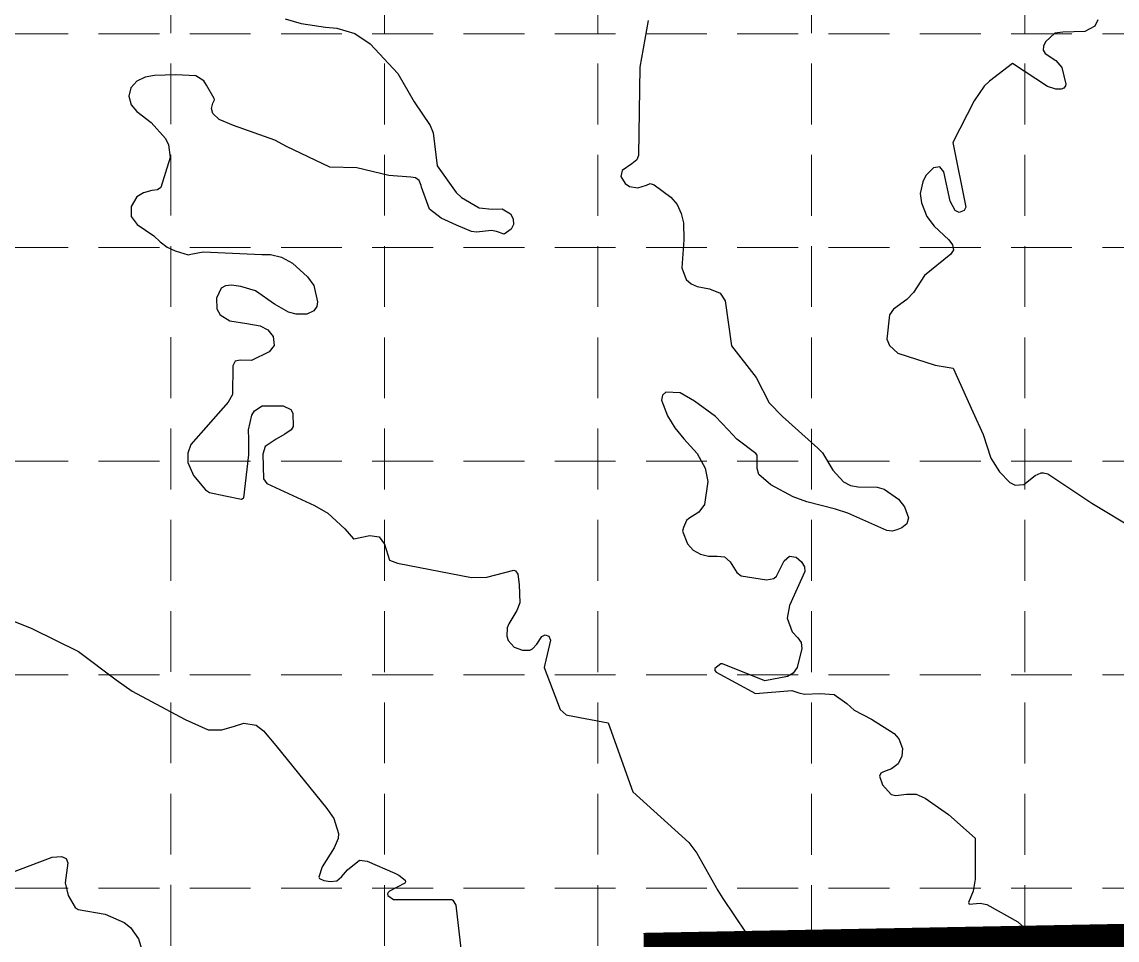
# Model space of a CAD drawing. Header units: inches. Extents: x 2520351 to 2523325, y 7106287 to 7111535.
# Drawn here: x 2521689.2 to 2521959.2, y 7108962 to 7109188.3 of the extents above; entities that cross this region are included whole.
import ezdxf

# ---------------------------------------------------------------- set-up
doc = ezdxf.new("R2010")
doc.units = ezdxf.units.IN
doc.header["$MEASUREMENT"] = 0
doc.linetypes.add('DASHED', pattern=[0.75, 0.5, -0.25])
doc.linetypes.add('HIDDEN', pattern=[0.375, 0.25, -0.125])
for name, color, linetype in [('1 SODDED LOT', 2, 'Continuous'), ('CONTOURS', 35, 'Continuous'), ('GRID', 254, 'DASHED'), ('LIMITS OF DISTURBANCE', 1, 'Continuous'), ('XPAV-sc1$0$p-foc', 11, 'Continuous')]:
    doc.layers.add(name, color=color, linetype=linetype)

msp = doc.modelspace()

# ---------------------------------------------------------------- hatches: boundary and pattern name
at = {"layer": '1 SODDED LOT'}
h = msp.add_hatch(dxfattribs=at)
h.set_pattern_fill('ANSI31', color=256, scale=60, style=0)
edge = h.paths.add_edge_path()
edge.add_line((2521746.39, 7107646.36), (2521744.86, 7107758.31))
edge.add_line((2521744.86, 7107758.31), (2521747.04, 7107758.37))
edge.add_line((2521747.04, 7107758.37), (2521750.99, 7107762.44))
edge.add_line((2521750.99, 7107762.44), (2521785.43, 7107762.91))
edge.add_arc((2521785.67, 7107745.01), 17.9, 0.1621, 90.7879, ccw=False)
edge.add_line((2521803.57, 7107745.06), (2521804.89, 7107727.46))
edge.add_line((2521804.89, 7107727.46), (2521805.02, 7107717.88))
edge.add_line((2521805.02, 7107717.88), (2521805.23, 7107706.44))
edge.add_line((2521805.23, 7107706.44), (2521804.25, 7107705.42))
edge.add_line((2521804.25, 7107705.42), (2521804.6, 7107688.82))
edge.add_arc((2521758.68, 7107687.86), 45.94, -68.3455, 1.1975, ccw=False)
edge.add_line((2521775.63, 7107645.16), (2521772.36, 7107644.15))
edge.add_line((2521772.36, 7107644.15), (2521769.8, 7107643.54))
edge.add_line((2521769.8, 7107643.54), (2521767.1, 7107643.06))
edge.add_line((2521767.1, 7107643.06), (2521762.92, 7107642.61))
edge.add_line((2521762.92, 7107642.61), (2521746.45, 7107642.34))
edge.add_line((2521746.45, 7107642.34), (2521746.39, 7107646.36))
h.paths.add_polyline_path([(2521496.41, 7107642.91), (2521494.87, 7107754.48), (2521494.86, 7107754.89), (2521544.44, 7107755.57), (2521546.49, 7107638.6), (2521496.44, 7107637.89)])
edge = h.paths.add_edge_path()
edge.add_line((2521560.4, 7107910.52), (2521558.07, 7108023.7))
edge.add_line((2521558.07, 7108023.7), (2521651.66, 7108025.62))
edge.add_line((2521651.66, 7108025.62), (2521653.09, 7108025.65))
edge.add_line((2521653.09, 7108025.65), (2521655.12, 7108025.67))
edge.add_arc((2521654.18, 7108007.32), 18.37, 20.5729, 87.0589, ccw=False)
edge.add_line((2521671.38, 7108013.78), (2521671.96, 7108011.77))
edge.add_line((2521671.96, 7108011.77), (2521672.24, 7108010.33))
edge.add_line((2521672.24, 7108010.33), (2521672.66, 7108004.67))
edge.add_line((2521672.66, 7108004.67), (2521673.88, 7107987.84))
edge.add_line((2521673.88, 7107987.84), (2521674.16, 7107971.91))
edge.add_line((2521674.16, 7107971.91), (2521673.19, 7107970.83))
edge.add_line((2521673.19, 7107970.83), (2521673.5, 7107955.69))
edge.add_arc((2521631.78, 7107952.34), 41.85, -86.2826, 4.5999, ccw=False)
edge.add_line((2521634.49, 7107910.57), (2521614.91, 7107910.13))
edge.add_line((2521614.91, 7107910.13), (2521613.93, 7107909.11))
edge.add_line((2521613.93, 7107909.11), (2521560.45, 7107908.05))
edge.add_line((2521560.45, 7107908.05), (2521560.4, 7107910.52))
edge = h.paths.add_edge_path()
edge.add_line((2521047.4, 7108212.41), (2521153.71, 7108190.41))
edge.add_line((2521153.71, 7108190.41), (2521165.45, 7108187.98))
edge.add_line((2521165.45, 7108187.98), (2521145.19, 7108096.36))
edge.add_line((2521145.19, 7108096.36), (2521144.82, 7108095.18))
edge.add_arc((2521127.58, 7108100.49), 18.04, 257.7556, 342.8824, ccw=False)
edge.add_line((2521123.75, 7108082.86), (2521105.24, 7108086.22))
edge.add_line((2521105.24, 7108086.22), (2521097.17, 7108087.7))
edge.add_line((2521097.17, 7108087.7), (2521093.78, 7108088.45))
edge.add_line((2521093.78, 7108088.45), (2521093.02, 7108089.64))
edge.add_line((2521093.02, 7108089.64), (2521042.14, 7108100.83))
edge.add_line((2521042.14, 7108100.83), (2521023.14, 7108104.63))
edge.add_line((2521023.14, 7108104.63), (2521047.4, 7108212.41))
edge = h.paths.add_edge_path()
edge.add_line((2521019.41, 7108035.32), (2521021.41, 7108042.83))
edge.add_arc((2521076.42, 7108028.18), 56.93, 107.2084, 165.0796, ccw=False)
edge.add_line((2521059.58, 7108082.56), (2521062.02, 7108082.75))
edge.add_line((2521062.02, 7108082.75), (2521063.44, 7108082.78))
edge.add_arc((2521064.2, 7108044.41), 38.38, 78.5499, 91.1383, ccw=False)
edge.add_line((2521071.82, 7108082.03), (2521087.22, 7108078.63))
edge.add_line((2521087.22, 7108078.63), (2521090.43, 7108077.93))
edge.add_line((2521090.43, 7108077.93), (2521091.62, 7108078.69))
edge.add_line((2521091.62, 7108078.69), (2521095.11, 7108077.9))
edge.add_line((2521095.11, 7108077.9), (2521098.91, 7108076.73))
edge.add_line((2521098.91, 7108076.73), (2521104.9, 7108074.86))
edge.add_line((2521104.9, 7108074.86), (2521106.43, 7108074.38))
edge.add_line((2521106.43, 7108074.38), (2521107.21, 7108074.19))
edge.add_arc((2521102.83, 7108057.05), 17.69, -2.7582, 75.6705, ccw=False)
edge.add_arc((2521095.73, 7108057.39), 24.8, 350.2174, 357.2418, ccw=False)
edge.add_arc((2521158.46, 7108041.57), 40.02, 163.1293, 313.4846)
edge.add_line((2521185.99, 7108012.53), (2521186.72, 7108013.24))
edge.add_line((2521186.72, 7108013.24), (2521188.44, 7108014.97))
edge.add_line((2521188.44, 7108014.97), (2521189.32, 7108015.76))
edge.add_line((2521189.32, 7108015.76), (2521190.38, 7108016.6))
edge.add_arc((2521201.33, 7108002.77), 17.64, 93.2276, 128.3689, ccw=False)
edge.add_line((2521200.34, 7108020.38), (2521227, 7108020.95))
edge.add_line((2521227, 7108020.95), (2521230.56, 7107901.29))
edge.add_line((2521230.56, 7107901.29), (2521209.57, 7107900.92))
edge.add_line((2521209.57, 7107900.92), (2521208.43, 7107900.96))
edge.add_arc((2521221.45, 7108343.75), 442.98, 261.0973, 268.3161, ccw=False)
edge.add_line((2521152.89, 7107906.1), (2521147.31, 7107907.18))
edge.add_line((2521147.31, 7107907.18), (2521141.42, 7107908.4))
edge.add_line((2521141.42, 7107908.4), (2521135.5, 7107909.75))
edge.add_line((2521135.5, 7107909.75), (2521130.22, 7107911.08))
edge.add_line((2521130.22, 7107911.08), (2521114.24, 7107915.61))
edge.add_line((2521114.24, 7107915.61), (2521091.68, 7107923.2))
edge.add_line((2521091.68, 7107923.2), (2521064.35, 7107932.48))
edge.add_line((2521064.35, 7107932.48), (2521052.41, 7107936.54))
edge.add_line((2521052.41, 7107936.54), (2521051.79, 7107937.81))
edge.add_line((2521051.79, 7107937.81), (2521044.55, 7107940.27))
edge.add_arc((2521050.15, 7107983.52), 43.61, 187.3885, 262.6305, ccw=False)
edge.add_line((2521006.9, 7107977.91), (2521006.81, 7107978.71))
edge.add_line((2521006.81, 7107978.71), (2521006.68, 7107980.35))
edge.add_line((2521006.68, 7107980.35), (2521006.61, 7107982.52))
edge.add_arc((2521037.37, 7107983.5), 30.78, 169.0142, 181.8294, ccw=False)
edge.add_line((2521007.16, 7107989.36), (2521012.97, 7108011.46))
edge.add_line((2521012.97, 7108011.46), (2521012.26, 7108012.66))
edge.add_line((2521012.26, 7108012.66), (2521018.19, 7108034.61))
edge.add_line((2521018.19, 7108034.61), (2521019.41, 7108035.32))
h.paths.add_polyline_path([(2521283.39, 7108006.11), (2521285.51, 7107902.42), (2521505.51, 7107906.91), (2521503.11, 7108022.57), (2521283.29, 7108018.11)])
edge = h.paths.add_edge_path()
edge.add_line((2521558.72, 7108049.83), (2521558.74, 7108061.74))
edge.add_line((2521558.74, 7108061.74), (2521556.73, 7108159.77))
edge.add_line((2521556.73, 7108159.77), (2521608.8, 7108160.83))
edge.add_line((2521608.8, 7108160.83), (2521609.82, 7108159.85))
edge.add_line((2521609.82, 7108159.85), (2521624.96, 7108160.17))
edge.add_arc((2521625.88, 7108115.42), 44.75, 8.834, 91.1827, ccw=False)
edge.add_line((2521670.1, 7108122.3), (2521670.53, 7108101.58))
edge.add_line((2521670.53, 7108101.58), (2521671.54, 7108100.6))
edge.add_line((2521671.54, 7108100.6), (2521671.87, 7108084.53))
edge.add_line((2521671.87, 7108084.53), (2521671.15, 7108070.03))
edge.add_line((2521671.15, 7108070.03), (2521671.15, 7108068.8))
edge.add_arc((2521654.11, 7108068.8), 17.04, -87.2047, 0, ccw=False)
edge.add_line((2521654.94, 7108051.78), (2521653.54, 7108051.67))
edge.add_line((2521653.54, 7108051.67), (2521558.72, 7108049.83))
edge = h.paths.add_edge_path()
edge.add_line((2521506.88, 7108158.75), (2521219.57, 7108152.9))
edge.add_line((2521219.57, 7108152.9), (2521201.84, 7108151.72))
edge.add_line((2521201.84, 7108151.72), (2521198.48, 7108151.46))
edge.add_arc((2521199.96, 7108132), 19.52, 94.3325, 163.5555)
edge.add_line((2521181.24, 7108137.52), (2521171.4, 7108094.46))
edge.add_line((2521171.4, 7108094.46), (2521161.77, 7108088.5))
edge.add_line((2521161.77, 7108088.5), (2521156.09, 7108064.96))
edge.add_arc((2521177.51, 7108059.79), 22.04, 166.4191, 262.6913)
edge.add_line((2521174.7, 7108037.93), (2521175.55, 7108037.91))
edge.add_line((2521175.55, 7108037.91), (2521179.48, 7108042))
edge.add_line((2521179.48, 7108042), (2521402.46, 7108046.53))
edge.add_line((2521402.46, 7108046.53), (2521495.69, 7108048.45))
edge.add_line((2521495.69, 7108048.45), (2521499.77, 7108044.52))
edge.add_line((2521499.77, 7108044.52), (2521508.7, 7108044.69))
edge.add_line((2521508.7, 7108044.69), (2521508.63, 7108061.23))
edge.add_line((2521508.63, 7108061.23), (2521506.88, 7108158.75))
edge = h.paths.add_edge_path()
edge.add_line((2521610.94, 7108171.88), (2521608.46, 7108290.01))
edge.add_line((2521608.46, 7108290.01), (2521533.5, 7108288.35))
edge.add_line((2521533.5, 7108288.35), (2521484.86, 7108287.21))
edge.add_line((2521484.86, 7108287.21), (2521460.83, 7108286.21))
edge.add_line((2521460.83, 7108286.21), (2521429.9, 7108284.54))
edge.add_line((2521429.9, 7108284.54), (2521368.78, 7108281.06))
edge.add_line((2521368.78, 7108281.06), (2521349.23, 7108279.95))
edge.add_line((2521349.23, 7108279.95), (2521261.12, 7108274.98))
edge.add_line((2521261.12, 7108274.98), (2521221, 7108272.74))
edge.add_line((2521221, 7108272.74), (2521216.72, 7108276.52))
edge.add_line((2521216.72, 7108276.52), (2521216.67, 7108276.52))
edge.add_arc((2521217.41, 7108256.67), 19.86, 92.1221, 170.604)
edge.add_line((2521197.82, 7108259.91), (2521204.23, 7108250.57))
edge.add_line((2521204.23, 7108250.57), (2521191.32, 7108184.43))
edge.add_line((2521191.32, 7108184.43), (2521191.26, 7108184.1))
edge.add_arc((2521208.22, 7108180.91), 17.26, 169.3216, 273.4207)
edge.add_line((2521209.25, 7108163.67), (2521219.73, 7108162.93))
edge.add_line((2521219.73, 7108162.93), (2521312.77, 7108164.87))
edge.add_line((2521312.77, 7108164.87), (2521481.29, 7108168.3))
edge.add_line((2521481.29, 7108168.3), (2521608.6, 7108170.83))
edge.add_line((2521608.6, 7108170.83), (2521609.57, 7108171.85))
edge.add_line((2521609.57, 7108171.85), (2521610.94, 7108171.88))
edge = h.paths.add_edge_path()
edge.add_line((2521627.16, 7108316.19), (2521544.24, 7108314.51))
edge.add_line((2521544.24, 7108314.51), (2521502.41, 7108313.51))
edge.add_line((2521502.41, 7108313.51), (2521481.25, 7108313))
edge.add_line((2521481.25, 7108313), (2521407.23, 7108309.18))
edge.add_line((2521407.23, 7108309.18), (2521291.9, 7108302.79))
edge.add_line((2521291.9, 7108302.79), (2521288.46, 7108418.47))
edge.add_line((2521288.46, 7108418.47), (2521407.15, 7108420.82))
edge.add_line((2521407.15, 7108420.82), (2521497.39, 7108422.63))
edge.add_line((2521497.39, 7108422.63), (2521603.37, 7108424.87))
edge.add_line((2521603.37, 7108424.87), (2521604.44, 7108423.88))
edge.add_line((2521604.44, 7108423.88), (2521620.18, 7108424.17))
edge.add_arc((2521620.99, 7108379.83), 44.34, 11.6094, 91.0508, ccw=False)
edge.add_line((2521664.42, 7108388.76), (2521665.18, 7108365.61))
edge.add_line((2521665.18, 7108365.61), (2521666.17, 7108364.62))
edge.add_line((2521666.17, 7108364.62), (2521666.53, 7108349.61))
edge.add_line((2521666.53, 7108349.61), (2521665.82, 7108330.77))
edge.add_line((2521665.82, 7108330.77), (2521665.78, 7108329.18))
edge.add_arc((2521648.75, 7108329.68), 17.03, 269.7677, 358.3135, ccw=False)
edge.add_line((2521648.68, 7108312.65), (2521631.32, 7108312.27))
edge.add_line((2521631.32, 7108312.27), (2521627.16, 7108316.19))
edge = h.paths.add_edge_path()
edge.add_line((2521256.27, 7108555.67), (2521264.44, 7108547.85))
edge.add_line((2521264.44, 7108547.85), (2521422.22, 7108551.08))
edge.add_line((2521422.22, 7108551.08), (2521439.6, 7108551.4))
edge.add_line((2521439.6, 7108551.4), (2521460.09, 7108551.78))
edge.add_line((2521460.09, 7108551.78), (2521478.53, 7108551.99))
edge.add_line((2521478.53, 7108551.99), (2521498.9, 7108551.85))
edge.add_line((2521498.9, 7108551.85), (2521515.27, 7108551.59))
edge.add_line((2521515.27, 7108551.59), (2521535.22, 7108551.01))
edge.add_line((2521535.22, 7108551.01), (2521558.63, 7108550.02))
edge.add_line((2521558.63, 7108550.02), (2521563.46, 7108549.77))
edge.add_line((2521563.46, 7108549.77), (2521600.09, 7108547.42))
edge.add_line((2521600.09, 7108547.42), (2521612.24, 7108546.59))
edge.add_line((2521612.24, 7108546.59), (2521642.87, 7108544.49))
edge.add_line((2521642.87, 7108544.49), (2521644.67, 7108544.41))
edge.add_arc((2521643.68, 7108526.18), 18.26, -0.2001, 86.9036, ccw=False)
edge.add_line((2521661.94, 7108526.12), (2521663.48, 7108497.64))
edge.add_line((2521663.48, 7108497.64), (2521662.44, 7108496.61))
edge.add_line((2521662.44, 7108496.61), (2521662.84, 7108477.01))
edge.add_arc((2521621.17, 7108477.8), 41.67, 279.5049, 358.923, ccw=False)
edge.add_line((2521628.05, 7108436.7), (2521270.95, 7108428.02))
edge.add_line((2521270.95, 7108428.02), (2521264.41, 7108428))
edge.add_line((2521264.41, 7108428), (2521251.99, 7108428.74))
edge.add_line((2521251.99, 7108428.74), (2521250.56, 7108428.86))
edge.add_line((2521250.56, 7108428.86), (2521248.88, 7108429.14))
edge.add_arc((2521252.57, 7108446.62), 17.86, 178.6911, 258.0797, ccw=False)
edge.add_line((2521234.71, 7108447.03), (2521243.77, 7108528.42))
edge.add_line((2521243.77, 7108528.42), (2521236.52, 7108537.37))
edge.add_line((2521236.52, 7108537.37), (2521236.59, 7108537.82))
edge.add_arc((2521256.58, 7108535.54), 20.12, 94.1833, 173.5096, ccw=False)
edge.add_line((2521255.11, 7108555.6), (2521256.27, 7108555.67))
edge = h.paths.add_edge_path()
edge.add_line((2521107.58, 7108664.77), (2521108.64, 7108682.72))
edge.add_line((2521108.64, 7108682.72), (2521266.52, 7108685.94))
edge.add_line((2521266.52, 7108685.94), (2521268.4, 7108592.03))
edge.add_line((2521268.4, 7108592.03), (2521265.61, 7108582.1))
edge.add_line((2521265.61, 7108582.1), (2521265.6, 7108582.05))
edge.add_line((2521265.6, 7108582.05), (2521265.56, 7108582.07))
edge.add_arc((2521245.59, 7108545.89), 41.32, 61.0945, 134.8409)
edge.add_line((2521216.45, 7108575.19), (2521207.18, 7108580.34))
edge.add_line((2521207.18, 7108580.34), (2521107.58, 7108664.77))
h.paths.add_polyline_path([(2521338.51, 7108687.38), (2521340.74, 7108575.45), (2521409.85, 7108576.76), (2521462.55, 7108577.85), (2521498.11, 7108577.93), (2521524.42, 7108577.42), (2521561.99, 7108575.86), (2521619.96, 7108572.16), (2521620.68, 7108584.2), (2521618.44, 7108693.07)])
edge = h.paths.add_edge_path()
edge.add_line((2521675.61, 7108638.41), (2521787.53, 7108640.54))
edge.add_line((2521787.53, 7108640.54), (2521788.82, 7108582.44))
edge.add_arc((2521769.3, 7108582), 19.53, -91.2766, 1.2682, ccw=False)
edge.add_line((2521768.86, 7108562.48), (2521676.84, 7108568.35))
edge.add_line((2521676.84, 7108568.35), (2521675.61, 7108638.41))
h.paths.add_polyline_path([(2522089.45, 7108697.69), (2522087.41, 7108797.67), (2522087.4, 7108809.66), (2522141.64, 7108810.78), (2522144.56, 7108694.83), (2522090.79, 7108693.71), (2522089.8, 7108692.7), (2522089.51, 7108692.7)])
h.paths.add_polyline_path([(2522252.39, 7108801.05), (2522254.38, 7108696.13), (2522309.56, 7108697.17), (2522307.11, 7108814.19), (2522252.07, 7108813.05)])
edge = h.paths.add_edge_path()
edge.add_line((2522425.42, 7107990.85), (2522320.45, 7107988.7))
edge.add_line((2522320.45, 7107988.7), (2522321.28, 7107951.54))
edge.add_line((2522321.28, 7107951.54), (2522322.52, 7107935.37))
edge.add_arc((2522340.74, 7107935.67), 18.22, 180.9526, 266.0005)
edge.add_line((2522339.47, 7107917.49), (2522396.48, 7107918.22))
edge.add_line((2522396.48, 7107918.22), (2522404.4, 7107910.48))
edge.add_line((2522404.4, 7107910.48), (2522427.53, 7107910.71))
edge.add_arc((2522426.8, 7107930.52), 19.82, 272.1239, 358.3676)
edge.add_line((2522446.62, 7107929.95), (2522445.36, 7107990.97))
edge.add_line((2522445.36, 7107990.97), (2522425.42, 7107990.85))
h.paths.add_polyline_path([(2522420.67, 7108224.34), (2522421.87, 7108165.95), (2522317.91, 7108163.85), (2522317.73, 7108171.63), (2522316.69, 7108172.59), (2522315.73, 7108222.04)])
h.paths.add_polyline_path([(2522580.28, 7108243.42), (2522458.38, 7108240.38), (2522464.65, 7107967.07), (2522585.56, 7107967.98)])
edge = h.paths.add_edge_path()
edge.add_line((2522579.22, 7108296.92), (2522576.73, 7108417.39))
edge.add_line((2522576.73, 7108417.39), (2522469.65, 7108328.39))
edge.add_line((2522469.65, 7108328.39), (2522462.53, 7108321.45))
edge.add_line((2522462.53, 7108321.45), (2522462.71, 7108321.2))
edge.add_arc((2522430.81, 7108296.5), 40.35, 0.4877, 37.7474, ccw=False)
edge.add_line((2522471.16, 7108296.85), (2522579.22, 7108296.92))
h.paths.add_polyline_path([(2522576.35, 7108437.57), (2522445, 7108434.96), (2522443.72, 7108526.29), (2522442.61, 7108536.5), (2522453.2, 7108543.61), (2522459.72, 7108551.85), (2522464.2, 7108561.88), (2522465.59, 7108573.17), (2522464.18, 7108583.42), (2522459.8, 7108593.28), (2522456.3, 7108597.55), (2522461.81, 7108601.72), (2522466.36, 7108600.86), (2522572.93, 7108603.07)])
h.paths.add_polyline_path([(2522569.61, 7108768), (2522570.72, 7108713.03), (2522460.71, 7108710.69), (2522444.76, 7108711.11), (2522444.01, 7108746), (2522444.87, 7108752.5), (2522447.49, 7108758.01), (2522451.68, 7108762.45), (2522456.29, 7108765.05), (2522464.83, 7108769.19), (2522481.93, 7108766.16)])
h.paths.add_polyline_path([(2522560.76, 7109202.2), (2522446.33, 7109199.81), (2522434.27, 7109198.05), (2522437.5, 7109182.67), (2522439.66, 7109156.51), (2522441.43, 7109069.76), (2522437.53, 7109065.63), (2522437.82, 7109051.02), (2522439.59, 7109049.34), (2522563.76, 7109052.27)])

# ---------------------------------------------------------------- linework, layer by layer
at = {"layer": 'CONTOURS'}
for p, q in [((2521754.07, 7109189.02, 723), (2521758.04, 7109187.9, 723)), ((2521758.04, 7109187.9, 723), (2521763.99, 7109186.98, 723)), ((2521763.99, 7109186.98, 723), (2521766.81, 7109186.71, 723)), ((2521843.54, 7109188.61, 722), (2521841.55, 7109177.14, 722)), ((2521953.69, 7109187.27, 721), (2521951.24, 7109185.94, 721)), ((2521954.46, 7109188.77, 721), (2521953.69, 7109187.27, 721)), ((2521766.81, 7109186.71, 723), (2521771.28, 7109185.42, 723)), ((2521771.28, 7109185.42, 723), (2521775.05, 7109182.87, 723)), ((2521943.83, 7109185.53, 721), (2521941.55, 7109183.36, 721)), ((2521945.8, 7109185.74, 721), (2521943.83, 7109185.53, 721)), ((2521951.24, 7109185.94, 721), (2521945.8, 7109185.74, 721)), ((2521775.05, 7109182.87, 723), (2521781.87, 7109175.59, 723)), ((2521941.05, 7109182.3, 721), (2521940.94, 7109181.33, 721)), ((2521941.55, 7109183.36, 721), (2521941.05, 7109182.3, 721)), ((2521940.94, 7109181.33, 721), (2521941.42, 7109180.47, 721)), ((2521941.42, 7109180.47, 721), (2521944.04, 7109178.79, 721)), ((2521944.04, 7109178.79, 721), (2521945.58, 7109177.02, 721)), ((2521841.55, 7109177.14, 722), (2521841.2, 7109155.34, 722)), ((2521933.41, 7109178.04, 721), (2521927.73, 7109173.66, 721)), ((2521942.06, 7109172.39, 721), (2521933.41, 7109178.04, 721)), ((2521945.58, 7109177.02, 721), (2521946.55, 7109172.92, 721)), ((2521717.46, 7109173.66, 723), (2521716, 7109172.05, 723)), ((2521719.57, 7109174.67, 723), (2521717.46, 7109173.66, 723)), ((2521721.88, 7109175.08, 723), (2521719.57, 7109174.67, 723)), ((2521727.1, 7109175.26, 723), (2521721.88, 7109175.08, 723)), ((2521732.03, 7109174.96, 723), (2521727.1, 7109175.26, 723)), ((2521733.99, 7109173.74, 723), (2521732.03, 7109174.96, 723)), ((2521734.71, 7109172.68, 723), (2521733.99, 7109173.74, 723)), ((2521781.87, 7109175.59, 723), (2521785.86, 7109168.62, 723)), ((2521927.73, 7109173.66, 721), (2521926.43, 7109172.48, 721)), ((2521716, 7109172.05, 723), (2521715.53, 7109169.97, 723)), ((2521736.57, 7109169.4, 723), (2521734.71, 7109172.68, 723)), ((2521926.43, 7109172.48, 721), (2521923.92, 7109168.85, 721)), ((2521944.04, 7109171.69, 721), (2521942.06, 7109172.39, 721)), ((2521945.38, 7109171.67, 721), (2521944.04, 7109171.69, 721)), ((2521946.06, 7109171.92, 721), (2521945.38, 7109171.67, 721)), ((2521946.47, 7109172.52, 721), (2521946.06, 7109171.92, 721)), ((2521946.55, 7109172.92, 721), (2521946.47, 7109172.52, 721)), ((2521715.53, 7109169.97, 723), (2521716.09, 7109167.86, 723)), ((2521735.92, 7109166.92, 723), (2521736.26, 7109168.28, 723)), ((2521736.26, 7109168.28, 723), (2521736.64, 7109169.07, 723)), ((2521736.64, 7109169.07, 723), (2521736.57, 7109169.4, 723)), ((2521785.86, 7109168.62, 723), (2521789.81, 7109162.76, 723)), ((2521923.92, 7109168.85, 721), (2521918.65, 7109158.57, 721)), ((2521716.09, 7109167.86, 723), (2521717.52, 7109166.2, 723)), ((2521717.52, 7109166.2, 723), (2521721.06, 7109163.47, 723)), ((2521736.26, 7109165.72, 723), (2521735.92, 7109166.92, 723)), ((2521737.79, 7109164.19, 723), (2521736.26, 7109165.72, 723)), ((2521721.06, 7109163.47, 723), (2521724.54, 7109159.52, 723)), ((2521741.32, 7109162.73, 723), (2521737.79, 7109164.19, 723)), ((2521751.49, 7109159.13, 723), (2521741.32, 7109162.73, 723)), ((2521789.81, 7109162.76, 723), (2521790.54, 7109160.95, 723)), ((2521790.54, 7109160.95, 723), (2521791.53, 7109152.8, 723)), ((2521724.54, 7109159.52, 723), (2521725.28, 7109158.01, 723)), ((2521725.28, 7109158.01, 723), (2521725.71, 7109154.85, 723)), ((2521754.4, 7109157.53, 723), (2521751.49, 7109159.13, 723)), ((2521765.05, 7109152.49, 723), (2521754.4, 7109157.53, 723)), ((2521918.65, 7109158.57, 721), (2521921.89, 7109142.6, 721)), ((2521725.71, 7109154.85, 723), (2521723.4, 7109147.49, 723)), ((2521841.2, 7109155.34, 722), (2521840.81, 7109154.3, 722)), ((2521771.75, 7109152.34, 723), (2521765.05, 7109152.49, 723)), ((2521779.61, 7109150.39, 723), (2521771.75, 7109152.34, 723)), ((2521791.53, 7109152.8, 723), (2521796.21, 7109146.27, 723)), ((2521839.52, 7109153.32, 722), (2521837.17, 7109151.68, 722)), ((2521840.81, 7109154.3, 722), (2521839.52, 7109153.32, 722)), ((2521913.9, 7109152.28, 721), (2521912.05, 7109150.42, 721)), ((2521915.45, 7109152.55, 721), (2521913.9, 7109152.28, 721)), ((2521916.48, 7109151.36, 721), (2521915.45, 7109152.55, 721)), ((2521785.06, 7109149.97, 723), (2521779.61, 7109150.39, 723)), ((2521786.18, 7109149.86, 723), (2521785.06, 7109149.97, 723)), ((2521787.07, 7109149.15, 723), (2521786.18, 7109149.86, 723)), ((2521787.26, 7109148.76, 723), (2521787.07, 7109149.15, 723)), ((2521837.17, 7109151.68, 722), (2521836.82, 7109150.21, 722)), ((2521836.82, 7109150.21, 722), (2521837.87, 7109148.41, 722)), ((2521912.05, 7109150.42, 721), (2521911.25, 7109148.82, 721)), ((2521918.03, 7109144.11, 721), (2521916.48, 7109151.36, 721)), ((2521721.19, 7109146.7, 723), (2521719.16, 7109146.15, 723)), ((2521722.59, 7109146.89, 723), (2521721.19, 7109146.7, 723)), ((2521723.4, 7109147.49, 723), (2521722.59, 7109146.89, 723)), ((2521787.43, 7109148.36, 723), (2521787.26, 7109148.76, 723)), ((2521787.57, 7109147.95, 723), (2521787.43, 7109148.36, 723)), ((2521787.69, 7109147.54, 723), (2521787.57, 7109147.95, 723)), ((2521787.7, 7109147.51, 723), (2521787.69, 7109147.54, 723)), ((2521789.63, 7109142.1, 723), (2521787.7, 7109147.51, 723)), ((2521837.87, 7109148.41, 722), (2521838.97, 7109147.7, 722)), ((2521838.97, 7109147.7, 722), (2521841.03, 7109147.36, 722)), ((2521841.03, 7109147.36, 722), (2521843.17, 7109148.05, 722)), ((2521843.17, 7109148.05, 722), (2521844.1, 7109148.45, 722)), ((2521844.1, 7109148.45, 722), (2521845.08, 7109148.16, 722)), ((2521845.08, 7109148.16, 722), (2521849.16, 7109145.08, 722)), ((2521911.25, 7109148.82, 721), (2521910.66, 7109145.98, 721)), ((2521717.48, 7109145.19, 723), (2521716.14, 7109142.77, 723)), ((2521719.16, 7109146.15, 723), (2521717.48, 7109145.19, 723)), ((2521796.21, 7109146.27, 723), (2521797.58, 7109145.01, 723)), ((2521797.58, 7109145.01, 723), (2521801.92, 7109142.45, 723)), ((2521849.16, 7109145.08, 722), (2521850.68, 7109143.25, 722)), ((2521910.66, 7109145.98, 721), (2521910.92, 7109143.67, 721)), ((2521919.22, 7109141.82, 721), (2521918.03, 7109144.11, 721)), ((2521716.14, 7109142.77, 723), (2521716.11, 7109140.3, 723)), ((2521792.51, 7109139.92, 723), (2521789.63, 7109142.1, 723)), ((2521801.92, 7109142.45, 723), (2521805.11, 7109142.16, 723)), ((2521805.11, 7109142.16, 723), (2521807.55, 7109142.19, 723)), ((2521807.55, 7109142.19, 723), (2521809.64, 7109140.98, 723)), ((2521850.68, 7109143.25, 722), (2521851.74, 7109141.06, 722)), ((2521851.74, 7109141.06, 722), (2521852.3, 7109138.72, 722)), ((2521910.92, 7109143.67, 721), (2521912.24, 7109140.28, 721)), ((2521920.28, 7109141.27, 721), (2521919.22, 7109141.82, 721)), ((2521921.48, 7109141.83, 721), (2521920.28, 7109141.27, 721)), ((2521921.89, 7109142.6, 721), (2521921.48, 7109141.83, 721)), ((2521716.11, 7109140.3, 723), (2521717.61, 7109138.33, 723)), ((2521717.61, 7109138.33, 723), (2521721.68, 7109135.58, 723)), ((2521796.29, 7109138.21, 723), (2521792.51, 7109139.92, 723)), ((2521809.64, 7109140.98, 723), (2521810.31, 7109139.7, 723)), ((2521810.39, 7109138.36, 723), (2521809.76, 7109137.19, 723)), ((2521810.31, 7109139.7, 723), (2521810.39, 7109138.36, 723)), ((2521852.3, 7109138.72, 722), (2521852.39, 7109134.56, 722)), ((2521912.24, 7109140.28, 721), (2521914.08, 7109137.93, 721)), ((2521800.04, 7109136.65, 723), (2521796.29, 7109138.21, 723)), ((2521801.26, 7109136.42, 723), (2521800.04, 7109136.65, 723)), ((2521804.91, 7109136.89, 723), (2521801.26, 7109136.42, 723)), ((2521806.15, 7109136.64, 723), (2521804.91, 7109136.89, 723)), ((2521808.08, 7109135.93, 723), (2521806.15, 7109136.64, 723)), ((2521809.76, 7109137.19, 723), (2521808.08, 7109135.93, 723)), ((2521914.08, 7109137.93, 721), (2521917.71, 7109134.57, 721)), ((2521721.68, 7109135.58, 723), (2521723.28, 7109134.05, 723)), ((2521723.28, 7109134.05, 723), (2521724.99, 7109132.72, 723)), ((2521852.39, 7109134.56, 722), (2521851.83, 7109127.65, 722)), ((2521917.71, 7109134.57, 721), (2521918.6, 7109133.3, 721)), ((2521918.6, 7109133.3, 721), (2521918.86, 7109132.08, 721)), ((2521724.99, 7109132.72, 723), (2521726.97, 7109131.83, 723)), ((2521726.97, 7109131.83, 723), (2521730.13, 7109130.89, 723)), ((2521730.13, 7109130.89, 723), (2521730.85, 7109131, 723)), ((2521730.85, 7109131, 723), (2521733.88, 7109131.58, 723)), ((2521733.88, 7109131.58, 723), (2521748.35, 7109130.98, 723)), ((2521748.35, 7109130.98, 723), (2521750.47, 7109130.94, 723)), ((2521750.47, 7109130.94, 723), (2521753.19, 7109130.31, 723)), ((2521753.19, 7109130.31, 723), (2521755.91, 7109128.84, 723)), ((2521918.23, 7109131, 721), (2521911.74, 7109125.77, 721)), ((2521918.86, 7109132.08, 721), (2521918.23, 7109131, 721)), ((2521755.91, 7109128.84, 723), (2521759.54, 7109125.44, 723)), ((2521851.83, 7109127.65, 722), (2521852.96, 7109124.79, 722)), ((2521759.54, 7109125.44, 723), (2521761.12, 7109123.29, 723)), ((2521852.96, 7109124.79, 722), (2521854.15, 7109123.69, 722)), ((2521911.74, 7109125.77, 721), (2521908.98, 7109121.61, 721)), ((2521738.25, 7109122.65, 723), (2521737.12, 7109120.21, 723)), ((2521739.39, 7109123.19, 723), (2521738.25, 7109122.65, 723)), ((2521740.83, 7109123.4, 723), (2521739.39, 7109123.19, 723)), ((2521743.13, 7109123.06, 723), (2521740.83, 7109123.4, 723)), ((2521746.78, 7109121.99, 723), (2521743.13, 7109123.06, 723)), ((2521761.12, 7109123.29, 723), (2521762.05, 7109119.32, 723)), ((2521854.15, 7109123.69, 722), (2521855.64, 7109123.09, 722)), ((2521855.64, 7109123.09, 722), (2521858.72, 7109122.49, 722)), ((2521858.72, 7109122.49, 722), (2521861.29, 7109121.43, 722)), ((2521737.12, 7109120.21, 723), (2521737.26, 7109117.52, 723)), ((2521751.46, 7109118.71, 723), (2521746.78, 7109121.99, 723)), ((2521861.29, 7109121.43, 722), (2521862.59, 7109119.52, 722)), ((2521862.59, 7109119.52, 722), (2521864.11, 7109108.41, 722)), ((2521907.34, 7109119.84, 721), (2521904.02, 7109117.45, 721)), ((2521908.98, 7109121.61, 721), (2521907.34, 7109119.84, 721)), ((2521737.26, 7109117.52, 723), (2521738.07, 7109116.04, 723)), ((2521754.86, 7109116.76, 723), (2521751.46, 7109118.71, 723)), ((2521756.77, 7109116.26, 723), (2521754.86, 7109116.76, 723)), ((2521761.16, 7109117.08, 723), (2521759.4, 7109116.25, 723)), ((2521761.89, 7109118.09, 723), (2521761.16, 7109117.08, 723)), ((2521762.05, 7109119.32, 723), (2521761.89, 7109118.09, 723)), ((2521904.02, 7109117.45, 721), (2521903.1, 7109116.05, 721)), ((2521738.07, 7109116.04, 723), (2521740.45, 7109114.63, 723)), ((2521740.45, 7109114.63, 723), (2521744.61, 7109113.96, 723)), ((2521759.4, 7109116.25, 723), (2521756.77, 7109116.26, 723)), ((2521903.1, 7109116.05, 721), (2521902.45, 7109110.11, 721)), ((2521744.61, 7109113.96, 723), (2521747.92, 7109113.33, 723)), ((2521747.92, 7109113.33, 723), (2521749.8, 7109112.4, 723)), ((2521749.8, 7109112.4, 723), (2521751.11, 7109110.76, 723)), ((2521751.11, 7109110.76, 723), (2521751.39, 7109108.51, 723)), ((2521902.45, 7109110.11, 721), (2521903.03, 7109108.48, 721)), ((2521750.12, 7109106.98, 723), (2521745.79, 7109104.78, 723)), ((2521751.39, 7109108.51, 723), (2521750.12, 7109106.98, 723)), ((2521864.11, 7109108.41, 722), (2521870.18, 7109100.62, 722)), ((2521903.03, 7109108.48, 721), (2521905.09, 7109106.61, 721)), ((2521905.09, 7109106.61, 721), (2521914.34, 7109103.63, 721)), ((2521741.15, 7109103.53, 723), (2521741.11, 7109096.43, 723)), ((2521741.71, 7109104.69, 723), (2521741.15, 7109103.53, 723)), ((2521742.98, 7109104.87, 723), (2521741.71, 7109104.69, 723)), ((2521745.79, 7109104.78, 723), (2521742.98, 7109104.87, 723)), ((2521914.34, 7109103.63, 721), (2521918.74, 7109102.91, 721)), ((2521870.18, 7109100.62, 722), (2521873.41, 7109094.41, 722)), ((2521918.74, 7109102.91, 721), (2521923.65, 7109092.15, 721)), ((2521741.11, 7109096.43, 723), (2521740.01, 7109094.59, 723)), ((2521847.09, 7109096.31, 722), (2521846.87, 7109095.04, 722)), ((2521847.89, 7109097.02, 722), (2521847.09, 7109096.31, 722)), ((2521851.48, 7109096.85, 722), (2521847.89, 7109097.02, 722)), ((2521854.99, 7109094.8, 722), (2521851.48, 7109096.85, 722)), ((2521740.01, 7109094.59, 723), (2521730.85, 7109084.08, 723)), ((2521746.51, 7109092.38, 723), (2521748.38, 7109093.62, 723)), ((2521748.38, 7109093.62, 723), (2521753.61, 7109093.64, 723)), ((2521753.61, 7109093.64, 723), (2521755.49, 7109092.75, 723)), ((2521755.49, 7109092.75, 723), (2521755.95, 7109091.87, 723)), ((2521846.87, 7109095.04, 722), (2521848.32, 7109091.18, 722)), ((2521860.2, 7109091.05, 722), (2521854.99, 7109094.8, 722)), ((2521873.41, 7109094.41, 722), (2521876.68, 7109091.02, 722)), ((2521745.03, 7109087.77, 723), (2521745.85, 7109091.33, 723)), ((2521745.85, 7109091.33, 723), (2521746.51, 7109092.38, 723)), ((2521755.95, 7109091.87, 723), (2521756.02, 7109088.55, 723)), ((2521848.32, 7109091.18, 722), (2521850.13, 7109088.21, 722)), ((2521863.32, 7109087.71, 722), (2521860.2, 7109091.05, 722)), ((2521876.68, 7109091.02, 722), (2521885.44, 7109083.17, 722)), ((2521923.65, 7109092.15, 721), (2521926.18, 7109086.59, 721)), ((2521745.15, 7109085.47, 723), (2521745.03, 7109087.77, 723)), ((2521755.55, 7109087.74, 723), (2521753.95, 7109086.7, 723)), ((2521756.02, 7109088.55, 723), (2521755.55, 7109087.74, 723)), ((2521850.13, 7109088.21, 722), (2521852.39, 7109085.55, 722)), ((2521865.47, 7109085.46, 722), (2521863.32, 7109087.71, 722)), ((2521745.08, 7109081.57, 723), (2521745.15, 7109085.47, 723)), ((2521751.86, 7109085.4, 723), (2521749.1, 7109083.61, 723)), ((2521753.95, 7109086.7, 723), (2521751.86, 7109085.4, 723)), ((2521852.39, 7109085.55, 722), (2521855.67, 7109081.91, 722)), ((2521870.09, 7109081.88, 722), (2521865.47, 7109085.46, 722)), ((2521926.18, 7109086.59, 721), (2521928.06, 7109080.78, 721)), ((2521730.85, 7109084.08, 723), (2521730.06, 7109081.97, 723)), ((2521730.06, 7109081.97, 723), (2521730.08, 7109079.65, 723)), ((2521749.1, 7109083.61, 723), (2521748.58, 7109081.76, 723)), ((2521748.58, 7109081.76, 723), (2521748.73, 7109075.62, 723)), ((2521855.67, 7109081.91, 722), (2521857.65, 7109078.29, 722)), ((2521870.42, 7109081.5, 722), (2521870.09, 7109081.88, 722)), ((2521885.44, 7109083.17, 722), (2521886.54, 7109082.08, 722)), ((2521886.54, 7109082.08, 722), (2521889.09, 7109077.82, 722)), ((2521730.08, 7109079.65, 723), (2521731.48, 7109076.51, 723)), ((2521743.85, 7109071, 723), (2521745.08, 7109081.57, 723)), ((2521870.48, 7109078.18, 722), (2521870.42, 7109081.5, 722)), ((2521928.06, 7109080.78, 721), (2521930.16, 7109077.34, 721)), ((2521731.48, 7109076.51, 723), (2521734.42, 7109072.96, 723)), ((2521857.65, 7109078.29, 722), (2521858.32, 7109075, 722)), ((2521870.84, 7109076.71, 722), (2521870.48, 7109078.18, 722)), ((2521873.81, 7109074.19, 722), (2521870.84, 7109076.71, 722)), ((2521889.09, 7109077.82, 722), (2521891.71, 7109074.91, 722)), ((2521930.16, 7109077.34, 721), (2521932.77, 7109074.75, 721)), ((2521936.15, 7109074.28, 721), (2521938.98, 7109076.48, 721)), ((2521938.98, 7109076.48, 721), (2521940.47, 7109077.1, 721)), ((2521940.47, 7109077.1, 721), (2521941.02, 7109077.13, 721)), ((2521941.02, 7109077.13, 721), (2521942.12, 7109076.91, 721)), ((2521942.12, 7109076.91, 721), (2521952.97, 7109069.68, 721)), ((2521748.73, 7109075.62, 723), (2521749.57, 7109074.54, 723)), ((2521749.57, 7109074.54, 723), (2521761.29, 7109069.08, 723)), ((2521858.32, 7109075, 722), (2521857.44, 7109069.33, 722)), ((2521879.36, 7109071.22, 722), (2521873.81, 7109074.19, 722)), ((2521891.71, 7109074.91, 722), (2521893.43, 7109074.04, 722)), ((2521893.43, 7109074.04, 722), (2521895.34, 7109073.72, 722)), ((2521895.34, 7109073.72, 722), (2521900.01, 7109073.59, 722)), ((2521900.01, 7109073.59, 722), (2521901.74, 7109073.09, 722)), ((2521932.77, 7109074.75, 721), (2521934.05, 7109074.05, 721)), ((2521934.05, 7109074.05, 721), (2521936.15, 7109074.28, 721)), ((2521734.42, 7109072.96, 723), (2521735.41, 7109072.25, 723)), ((2521735.41, 7109072.25, 723), (2521739.26, 7109071.44, 723)), ((2521739.26, 7109071.44, 723), (2521743.31, 7109070.66, 723)), ((2521743.31, 7109070.66, 723), (2521743.71, 7109070.86, 723)), ((2521743.71, 7109070.86, 723), (2521743.85, 7109071, 723)), ((2521882.67, 7109070.01, 722), (2521879.36, 7109071.22, 722)), ((2521901.74, 7109073.09, 722), (2521905.28, 7109070.62, 722)), ((2521761.29, 7109069.08, 723), (2521764.55, 7109067.19, 723)), ((2521857.44, 7109069.33, 722), (2521856.1, 7109067.43, 722)), ((2521889.73, 7109068.14, 722), (2521882.67, 7109070.01, 722)), ((2521892.79, 7109067.2, 722), (2521889.73, 7109068.14, 722)), ((2521905.28, 7109070.62, 722), (2521906.75, 7109068.72, 722)), ((2521906.75, 7109068.72, 722), (2521907.79, 7109066.01, 722)), ((2521952.97, 7109069.68, 721), (2521963.91, 7109063.05, 721)), ((2521764.55, 7109067.19, 723), (2521768.79, 7109063.33, 723)), ((2521853.63, 7109065.88, 722), (2521853, 7109065.36, 722)), ((2521856.1, 7109067.43, 722), (2521853.63, 7109065.88, 722)), ((2521902.45, 7109062.91, 722), (2521892.79, 7109067.2, 722)), ((2521907.79, 7109066.01, 722), (2521907.33, 7109064.54, 722)), ((2521768.79, 7109063.33, 723), (2521770.92, 7109060.89, 723)), ((2521852.28, 7109063.66, 722), (2521852.05, 7109062.77, 722)), ((2521852.05, 7109062.77, 722), (2521853.24, 7109059.59, 722)), ((2521853, 7109065.36, 722), (2521852.28, 7109063.66, 722)), ((2521903.69, 7109062.79, 722), (2521902.45, 7109062.91, 722)), ((2521904.89, 7109063.04, 722), (2521903.69, 7109062.79, 722)), ((2521906.09, 7109063.54, 722), (2521904.89, 7109063.04, 722)), ((2521907.33, 7109064.54, 722), (2521906.09, 7109063.54, 722)), ((2521770.92, 7109060.89, 723), (2521771.03, 7109060.87, 723)), ((2521771.03, 7109060.87, 723), (2521774.98, 7109061.69, 723)), ((2521774.98, 7109061.69, 723), (2521777.22, 7109061.32, 723)), ((2521777.22, 7109061.32, 723), (2521778.59, 7109059.51, 723)), ((2521778.59, 7109059.51, 723), (2521779.76, 7109055.59, 723)), ((2521853.24, 7109059.59, 722), (2521854.69, 7109058.04, 722)), ((2521854.69, 7109058.04, 722), (2521856.49, 7109057.11, 722)), ((2521779.76, 7109055.59, 723), (2521781.73, 7109054.86, 723)), ((2521781.73, 7109054.86, 723), (2521799.98, 7109051.3, 723)), ((2521856.49, 7109057.11, 722), (2521858.48, 7109056.57, 722)), ((2521858.48, 7109056.57, 722), (2521860.54, 7109056.63, 722)), ((2521860.54, 7109056.63, 722), (2521862.37, 7109056.39, 722)), ((2521862.37, 7109056.39, 722), (2521863.75, 7109055.18, 722)), ((2521863.75, 7109055.18, 722), (2521865.46, 7109052.53, 722)), ((2521875.21, 7109051.69, 722), (2521877.06, 7109055.48, 722)), ((2521877.06, 7109055.48, 722), (2521878.41, 7109056.58, 722)), ((2521878.41, 7109056.58, 722), (2521880.06, 7109056.34, 722)), ((2521880.06, 7109056.34, 722), (2521881.35, 7109055.19, 722)), ((2521881.35, 7109055.19, 722), (2521882.13, 7109053.96, 722)), ((2521803.8, 7109051.43, 723), (2521810.43, 7109053.15, 723)), ((2521810.43, 7109053.15, 723), (2521810.9, 7109053, 723)), ((2521810.9, 7109053, 723), (2521811.45, 7109052.12, 723)), ((2521811.45, 7109052.12, 723), (2521811.77, 7109049.62, 723)), ((2521865.46, 7109052.53, 722), (2521866.51, 7109051.72, 722)), ((2521882.23, 7109052.78, 722), (2521878.39, 7109044.43, 722)), ((2521882.13, 7109053.96, 722), (2521882.23, 7109052.78, 722)), ((2521799.98, 7109051.3, 723), (2521803.8, 7109051.43, 723)), ((2521811.77, 7109049.62, 723), (2521811.94, 7109045.1, 723)), ((2521866.51, 7109051.72, 722), (2521872.78, 7109050.75, 722)), ((2521872.78, 7109050.75, 722), (2521874.56, 7109051.1, 722)), ((2521874.56, 7109051.1, 722), (2521875.21, 7109051.69, 722)), ((2521811.94, 7109045.1, 723), (2521811.2, 7109043.16, 723)), ((2521878.39, 7109044.43, 722), (2521877.88, 7109041.31, 722)), ((2521811.2, 7109043.16, 723), (2521809.19, 7109039.94, 723)), ((2521877.88, 7109041.31, 722), (2521879.05, 7109037.96, 722)), ((2521686.9, 7109040.65, 724), (2521691.61, 7109038.74, 724)), ((2521691.61, 7109038.74, 724), (2521703.1, 7109033.09, 724)), ((2521808.77, 7109038.92, 723), (2521808.71, 7109036.85, 723)), ((2521809.19, 7109039.94, 723), (2521808.77, 7109038.92, 723)), ((2521808.71, 7109036.85, 723), (2521809.08, 7109035.8, 723)), ((2521809.08, 7109035.8, 723), (2521810.56, 7109034.19, 723)), ((2521816.13, 7109034.9, 723), (2521817.32, 7109036.77, 723)), ((2521817.32, 7109036.77, 723), (2521818.19, 7109037.18, 723)), ((2521819.49, 7109035.89, 723), (2521818.06, 7109029.91, 723)), ((2521818.19, 7109037.18, 723), (2521819.09, 7109036.86, 723)), ((2521819.09, 7109036.86, 723), (2521819.49, 7109035.89, 723)), ((2521879.05, 7109037.96, 722), (2521880.47, 7109036.44, 722)), ((2521880.47, 7109036.44, 722), (2521881.32, 7109035.27, 722)), ((2521703.1, 7109033.09, 724), (2521712.4, 7109026.13, 724)), ((2521810.56, 7109034.19, 723), (2521812.62, 7109033.46, 723)), ((2521812.62, 7109033.46, 723), (2521814.36, 7109033.46, 723)), ((2521814.36, 7109033.46, 723), (2521815.08, 7109033.71, 723)), ((2521815.08, 7109033.71, 723), (2521816.13, 7109034.9, 723)), ((2521881.47, 7109033.83, 722), (2521880.27, 7109029.13, 722)), ((2521881.32, 7109035.27, 722), (2521881.47, 7109033.83, 722)), ((2521818.06, 7109029.91, 723), (2521817.94, 7109029.14, 723)), ((2521817.94, 7109029.14, 723), (2521821.84, 7109018.79, 723)), ((2521861.5, 7109030.07, 722), (2521860, 7109028.9, 722)), ((2521860, 7109028.9, 722), (2521860.01, 7109028.43, 722)), ((2521860.01, 7109028.43, 722), (2521860.32, 7109028.01, 722)), ((2521860.32, 7109028.01, 722), (2521870.03, 7109022.76, 722)), ((2521861.89, 7109030.06, 722), (2521861.5, 7109030.07, 722)), ((2521872.36, 7109025.9, 722), (2521861.89, 7109030.06, 722)), ((2521879.28, 7109027.78, 722), (2521877.94, 7109026.92, 722)), ((2521880.27, 7109029.13, 722), (2521879.28, 7109027.78, 722)), ((2521712.4, 7109026.13, 724), (2521716.32, 7109023.31, 724)), ((2521877.94, 7109026.92, 722), (2521872.36, 7109025.9, 722)), ((2521716.32, 7109023.31, 724), (2521729.43, 7109016.37, 724)), ((2521870.03, 7109022.76, 722), (2521879, 7109023.44, 722)), ((2521879, 7109023.44, 722), (2521880.69, 7109022.9, 722)), ((2521880.69, 7109022.9, 722), (2521882.15, 7109022.58, 722)), ((2521882.15, 7109022.58, 722), (2521885.99, 7109022.75, 722)), ((2521885.99, 7109022.75, 722), (2521889.43, 7109022.49, 722)), ((2521889.43, 7109022.49, 722), (2521892.58, 7109020.29, 722)), ((2521892.58, 7109020.29, 722), (2521894.32, 7109018.66, 722)), ((2521821.84, 7109018.79, 723), (2521823.39, 7109017.47, 723)), ((2521823.39, 7109017.47, 723), (2521823.68, 7109017.39, 723)), ((2521823.68, 7109017.39, 723), (2521833.73, 7109015.48, 723)), ((2521894.32, 7109018.66, 722), (2521898.63, 7109016.43, 722)), ((2521729.43, 7109016.37, 724), (2521735.06, 7109013.81, 724)), ((2521738.43, 7109013.77, 724), (2521741.58, 7109014.72, 724)), ((2521741.58, 7109014.72, 724), (2521743.9, 7109015.42, 724)), ((2521743.9, 7109015.42, 724), (2521746.96, 7109014.91, 724)), ((2521746.96, 7109014.91, 724), (2521748.72, 7109013.52, 724)), ((2521833.73, 7109015.48, 723), (2521839.78, 7108998.53, 723)), ((2521898.63, 7109016.43, 722), (2521904.2, 7109012.86, 722)), ((2521735.06, 7109013.81, 724), (2521738.43, 7109013.77, 724)), ((2521748.72, 7109013.52, 724), (2521751.74, 7109009.88, 724)), ((2521904.2, 7109012.86, 722), (2521905.4, 7109011.53, 722)), ((2521905.4, 7109011.53, 722), (2521906.24, 7109009.17, 722)), ((2521751.74, 7109009.88, 724), (2521764.37, 7108994.42, 724)), ((2521906.24, 7109009.17, 722), (2521906.12, 7109007.29, 722)), ((2521906.12, 7109007.29, 722), (2521905.24, 7109005.39, 722)), ((2521901.56, 7109003.43, 722), (2521900.92, 7109003.11, 722)), ((2521903.53, 7109004.17, 722), (2521901.56, 7109003.43, 722)), ((2521905.24, 7109005.39, 722), (2521903.53, 7109004.17, 722)), ((2521900.92, 7109003.11, 722), (2521900.6, 7109002.38, 722)), ((2521900.6, 7109002.38, 722), (2521901.34, 7109000.23, 722)), ((2521839.78, 7108998.53, 723), (2521853.57, 7108985.98, 723)), ((2521901.34, 7109000.23, 722), (2521903.52, 7108997.86, 722)), ((2521904.6, 7108997.61, 722), (2521907.29, 7108997.96, 722)), ((2521907.29, 7108997.96, 722), (2521909.68, 7108997.89, 722)), ((2521909.68, 7108997.89, 722), (2521911.89, 7108996.97, 722)), ((2521903.52, 7108997.86, 722), (2521904.6, 7108997.61, 722)), ((2521911.89, 7108996.97, 722), (2521917.59, 7108992.95, 722)), ((2521764.37, 7108994.42, 724), (2521766.09, 7108991.95, 724)), ((2521917.59, 7108992.95, 722), (2521924.17, 7108987.09, 722)), ((2521766.09, 7108991.95, 724), (2521767.18, 7108988.21, 724)), ((2521767.18, 7108988.21, 724), (2521767.13, 7108986.99, 724)), ((2521924.17, 7108987.09, 722), (2521924.17, 7108986.7, 722)), ((2521766.16, 7108984.71, 724), (2521763.21, 7108980.05, 724)), ((2521767.13, 7108986.99, 724), (2521766.16, 7108984.71, 724)), ((2521853.57, 7108985.98, 723), (2521855.53, 7108983.38, 723)), ((2521924.17, 7108986.7, 722), (2521924.17, 7108976.96, 722)), ((2521685.8, 7108978.3, 725), (2521696.63, 7108982.4, 725)), ((2521696.63, 7108982.4, 725), (2521698.95, 7108982.53, 725)), ((2521698.95, 7108982.53, 725), (2521700.06, 7108982.1, 725)), ((2521700.06, 7108982.1, 725), (2521700.5, 7108980.99, 725)), ((2521769.45, 7108979.29, 724), (2521772.41, 7108981.69, 724)), ((2521772.41, 7108981.69, 724), (2521774.26, 7108981.38, 724)), ((2521855.53, 7108983.38, 723), (2521860.76, 7108974.18, 723)), ((2521700.5, 7108980.99, 725), (2521699.86, 7108976.08, 725)), ((2521763.21, 7108980.05, 724), (2521762.38, 7108977.48, 724)), ((2521767.96, 7108977.51, 724), (2521769.45, 7108979.29, 724)), ((2521774.26, 7108981.38, 724), (2521781.09, 7108978.43, 724)), ((2521762.38, 7108977.48, 724), (2521762.57, 7108977.12, 724)), ((2521762.57, 7108977.12, 724), (2521763.6, 7108976.65, 724)), ((2521763.6, 7108976.65, 724), (2521765.27, 7108976.38, 724)), ((2521765.27, 7108976.38, 724), (2521766.77, 7108976.57, 724)), ((2521766.77, 7108976.57, 724), (2521767.96, 7108977.51, 724)), ((2521781.09, 7108978.43, 724), (2521782.1, 7108977.95, 724)), ((2521782.1, 7108977.95, 724), (2521783.64, 7108976.76, 724)), ((2521783.76, 7108976.35, 724), (2521783.57, 7108975.96, 724)), ((2521783.64, 7108976.76, 724), (2521783.76, 7108976.35, 724)), ((2521924.17, 7108976.96, 722), (2521923.69, 7108974.01, 722)), ((2521699.86, 7108976.08, 725), (2521700.59, 7108972.97, 725)), ((2521779.47, 7108973.71, 724), (2521779.31, 7108973.36, 724)), ((2521779.79, 7108974.05, 724), (2521779.47, 7108973.71, 724)), ((2521783.57, 7108975.96, 724), (2521779.79, 7108974.05, 724)), ((2521860.76, 7108974.18, 723), (2521861.96, 7108972.21, 723)), ((2521923.69, 7108974.01, 722), (2521922.53, 7108971.22, 722)), ((2521700.59, 7108972.97, 725), (2521702.3, 7108970.01, 725)), ((2521779.31, 7108973.36, 724), (2521779.39, 7108972.98, 724)), ((2521779.39, 7108972.98, 724), (2521780.76, 7108971.95, 724)), ((2521780.76, 7108971.95, 724), (2521793.84, 7108971.92, 724)), ((2521793.84, 7108971.92, 724), (2521795.13, 7108971.97, 724)), ((2521795.13, 7108971.97, 724), (2521795.43, 7108971.77, 724)), ((2521795.43, 7108971.77, 724), (2521796.11, 7108970.58, 724)), ((2521861.96, 7108972.21, 723), (2521867.69, 7108963.66, 723)), ((2521922.53, 7108971.22, 722), (2521922.73, 7108970.78, 722)), ((2521922.73, 7108970.78, 722), (2521925.41, 7108971.06, 722)), ((2521925.41, 7108971.06, 722), (2521927.08, 7108970.75, 722)), ((2521702.3, 7108970.01, 725), (2521703.05, 7108969.46, 725)), ((2521703.05, 7108969.46, 725), (2521709.7, 7108968.37, 725)), ((2521709.7, 7108968.37, 725), (2521714.4, 7108966.32, 725)), ((2521796.11, 7108970.58, 724), (2521797.5, 7108959.12, 724)), ((2521927.08, 7108970.75, 722), (2521934.71, 7108966.42, 722)), ((2521714.4, 7108966.32, 725), (2521715.91, 7108965.07, 725)), ((2521934.71, 7108966.42, 722), (2521941.85, 7108959.92, 722)), ((2521715.91, 7108965.07, 725), (2521717.91, 7108962.26, 725)), ((2521867.69, 7108963.66, 723), (2521877.55, 7108962.57, 723)), ((2521717.91, 7108962.26, 725), (2521719.4, 7108957.43, 725)), ((2521877.55, 7108962.57, 723), (2521880.36, 7108960.47, 723))]:
    msp.add_line(p, q, dxfattribs=at)
at = {"layer": 'GRID', "color": 252, "linetype": 'HIDDEN', "lineweight": 0, "ltscale": 60}
for p, q in [((2521725.89, 7106553.04), (2521725.89, 7109606.44)), ((2521778.53, 7106553.03), (2521778.53, 7109606.44)), ((2521831.18, 7106553.02), (2521831.18, 7109606.44)), ((2521883.82, 7106553.01), (2521883.82, 7109606.44)), ((2521936.46, 7106553.01), (2521936.46, 7109606.44)), ((2520673.05, 7109185.3), (2522673.45, 7109185.3)), ((2520673.05, 7109132.66), (2522673.45, 7109132.66)), ((2520673.05, 7109080.01), (2522673.45, 7109080.01)), ((2520673.05, 7109027.37), (2522673.45, 7109027.37)), ((2520673.05, 7108974.73), (2522673.45, 7108974.73))]:
    msp.add_line(p, q, dxfattribs=at)
at = {"layer": 'LIMITS OF DISTURBANCE', "linetype": 'DASHED', "ltscale": 100, "const_width": 9}
msp.add_lwpolyline([(2522594.78, 7107814.19), (2522566.61, 7109366.72), (2522603.32, 7109367.46), (2522612.86, 7109384.34), (2522587.73, 7109410.1), (2522256.25, 7109407.11), (2522260.16, 7109385.84), (2522245.55, 7109386.09), (2522245.75, 7109362.12), (2522262.04, 7109361.9), (2522264.7, 7109206.56), (2522283.45, 7109206.86), (2522286.72, 7108967.57), (2521847.02, 7108959.32), (2521849.65, 7108852.07), (2521843.43, 7108849.81), (2521833.26, 7108854.36, 0.573431), (2521757.97, 7108795.48), (2521748.82, 7108794.61), (2521664.8, 7108796.22), (2521667.84, 7108698.81), (2521084.95, 7108691.48), (2521082.65, 7108652.3, -0.074702), (2520903.73, 7107804.13)], format="xyb", dxfattribs=at)
at = {"layer": 'XPAV-sc1$0$p-foc', "color": 7}
msp.add_arc((2521837.71, 7110047.84), 1487, 271.16849, 271.16849, dxfattribs=at)

doc.saveas('drawing.dxf')
